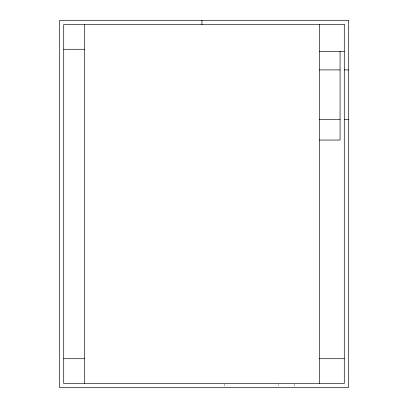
<?xml version="1.0" encoding="UTF-8"?>
<svg xmlns="http://www.w3.org/2000/svg" width="408" height="408" viewBox="0 0 408 408"><rect width="100%" height="100%" fill="white"/><g stroke="black" fill="none" stroke-linecap="round" stroke-linejoin="round"><path stroke-width="0.31" stroke-dasharray="2.04 1.53" d="M294.77 384.066L294.77 387.6M278.266 383.474L278.266 387.008M224.63 384.066L224.63 387.6"/><path stroke-width="0.61" d="M63.719 49.281L84.349 49.281M319.525 51.342L344.281 51.342M319.525 69.911L340.068 69.911M344.281 69.911L348.406 69.911M319.525 119.422L340.068 119.422M344.281 119.422L348.406 119.422M319.525 140.051L340.068 140.051L340.068 51.342M63.719 358.719L84.349 358.719M319.525 358.719L344.281 358.719M319.525 24.526L319.525 383.474M201.94 20.4L201.94 24.526M84.349 24.526L84.349 383.474M348.406 20.4L59.593 20.4L59.593 387.6L348.406 387.6L348.406 20.4M344.281 24.526L63.719 24.526L63.719 383.474L344.281 383.474L344.281 24.526"/></g></svg>
